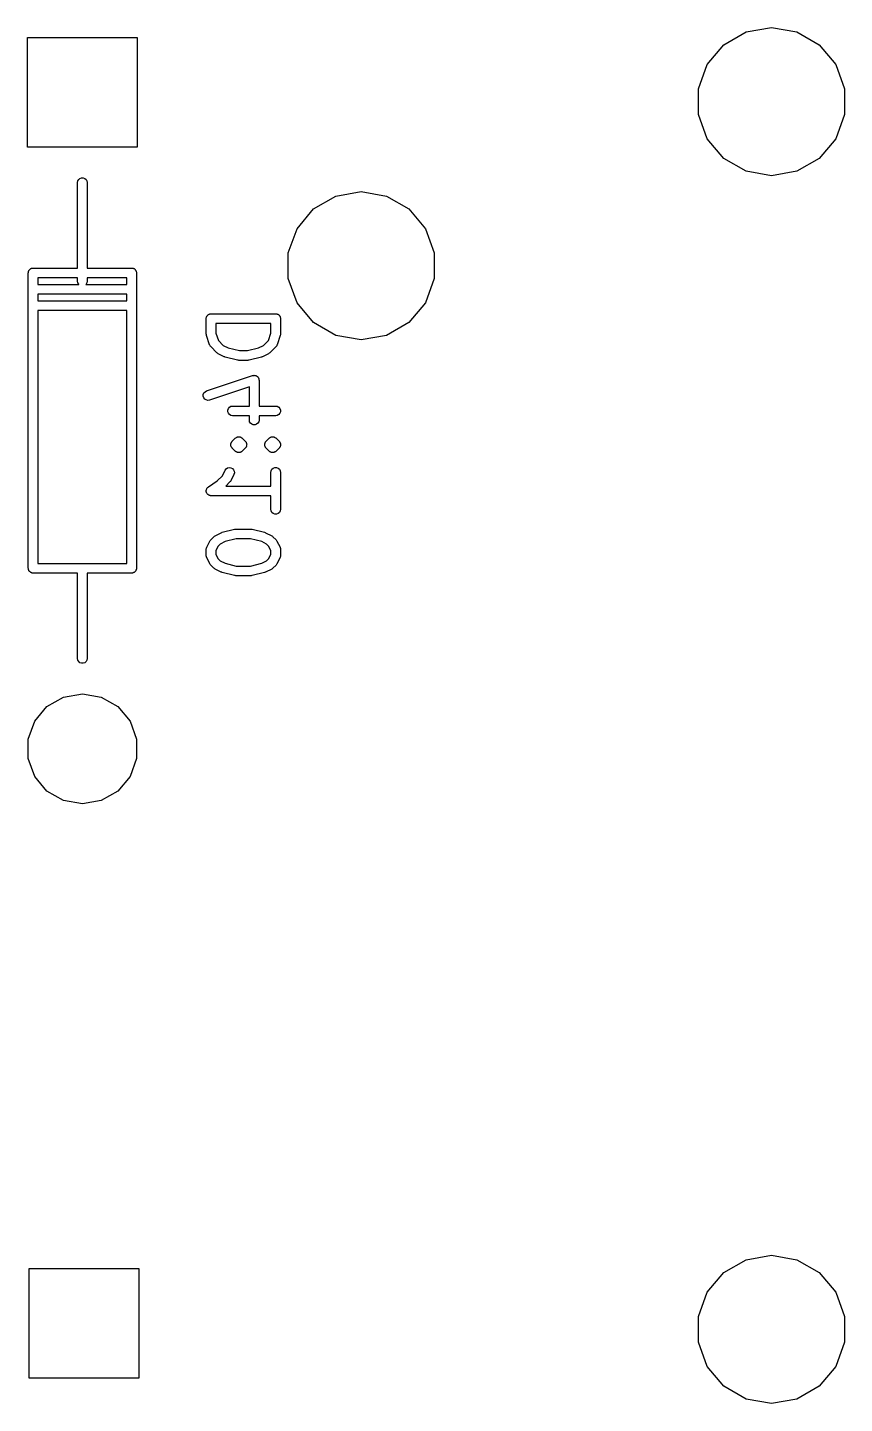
# Model space of a CAD drawing. Extents: x 17 to 274, y -105 to -6.
# Drawn here: x 203.02 to 215.67, y -37.07 to -15.77 of the extents above; entities that cross this region are included whole.
import ezdxf

# ---------------------------------------------------------------- set-up
doc = ezdxf.new("R2010")
doc.units = 0
doc.header["$MEASUREMENT"] = 0
doc.layers.add('BLACK', color=7, linetype='CONTINUOUS')

msp = doc.modelspace()

# ---------------------------------------------------------------- linework, layer by layer
at = {"layer": 'Black'}
for p, q in [((203.023, -17.6251), (203.023, -15.9259)), ((203.023, -15.9259), (204.722, -15.9259)), ((204.722, -15.9259), (204.722, -17.6251)), ((213.802, -16.0411), (214.148, -15.8418)), ((214.148, -15.8418), (214.54, -15.7726)), ((214.54, -15.7726), (214.932, -15.8418)), ((214.932, -15.8418), (215.278, -16.0411)), ((213.546, -16.3463), (213.802, -16.0411)), ((215.278, -16.0411), (215.534, -16.3463)), ((213.41, -16.7208), (213.546, -16.3463)), ((215.534, -16.3463), (215.67, -16.7208)), ((213.41, -17.1192), (213.41, -16.7208)), ((215.67, -16.7208), (215.67, -17.1192)), ((213.546, -17.4937), (213.41, -17.1192)), ((215.67, -17.1192), (215.534, -17.4937)), ((204.722, -17.6251), (203.023, -17.6251)), ((213.802, -17.7989), (213.546, -17.4937)), ((215.534, -17.4937), (215.278, -17.7989)), ((214.148, -17.9982), (213.802, -17.7989)), ((215.278, -17.7989), (214.932, -17.9982)), ((203.835, -18.1076), (203.859, -18.0987)), ((203.859, -18.0987), (203.885, -18.0987)), ((203.885, -18.0987), (203.91, -18.1076)), ((214.54, -18.0674), (214.148, -17.9982)), ((214.932, -17.9982), (214.54, -18.0674)), ((203.797, -18.1725), (203.802, -18.1469)), ((203.797, -19.4945), (203.797, -18.1725)), ((203.802, -18.1469), (203.815, -18.1243)), ((203.815, -18.1243), (203.835, -18.1076)), ((203.91, -18.1076), (203.93, -18.1243)), ((203.93, -18.1243), (203.943, -18.1469)), ((203.943, -18.1469), (203.947, -18.1725)), ((203.947, -18.1725), (203.947, -19.4945)), ((207.798, -18.3818), (208.19, -18.3126)), ((208.19, -18.3126), (208.582, -18.3818)), ((207.452, -18.5811), (207.798, -18.3818)), ((208.582, -18.3818), (208.928, -18.5811)), ((207.196, -18.8863), (207.452, -18.5811)), ((208.928, -18.5811), (209.184, -18.8863)), ((207.06, -19.2608), (207.196, -18.8863)), ((209.184, -18.8863), (209.32, -19.2608)), ((207.06, -19.6592), (207.06, -19.2608)), ((209.32, -19.2608), (209.32, -19.6592)), ((203.035, -19.5695), (203.037, -19.5631)), ((203.035, -24.1415), (203.035, -19.5695)), ((203.037, -19.5565), (203.039, -19.5503)), ((203.037, -19.5631), (203.037, -19.5565)), ((203.039, -19.5503), (203.04, -19.5439)), ((203.04, -19.5439), (203.043, -19.5382)), ((203.043, -19.5382), (203.046, -19.532)), ((203.046, -19.532), (203.05, -19.527)), ((203.05, -19.527), (203.053, -19.5213)), ((203.053, -19.5213), (203.058, -19.5171)), ((203.058, -19.5171), (203.062, -19.5121)), ((203.062, -19.5121), (203.068, -19.5088)), ((203.068, -19.5088), (203.073, -19.5046)), ((203.073, -19.5046), (203.079, -19.5023)), ((203.079, -19.5023), (203.085, -19.499)), ((203.085, -19.499), (203.091, -19.4979)), ((203.091, -19.4979), (203.097, -19.4957)), ((203.097, -19.4957), (203.104, -19.4957)), ((203.104, -19.4957), (203.11, -19.4945)), ((203.11, -19.4945), (203.797, -19.4945)), ((203.947, -19.4945), (204.634, -19.4945)), ((204.634, -19.4945), (204.641, -19.4957)), ((204.641, -19.4957), (204.647, -19.4957)), ((204.647, -19.4957), (204.654, -19.4979)), ((204.654, -19.4979), (204.66, -19.499)), ((204.66, -19.499), (204.666, -19.5023)), ((204.666, -19.5023), (204.672, -19.5046)), ((204.672, -19.5046), (204.677, -19.5088)), ((204.677, -19.5088), (204.683, -19.5121)), ((204.683, -19.5121), (204.687, -19.5171)), ((204.687, -19.5171), (204.692, -19.5213)), ((204.692, -19.5213), (204.695, -19.527)), ((204.695, -19.527), (204.699, -19.532)), ((204.699, -19.532), (204.702, -19.5382)), ((204.702, -19.5382), (204.705, -19.5439)), ((204.705, -19.5439), (204.706, -19.5503)), ((204.706, -19.5503), (204.708, -19.5565)), ((204.708, -19.5565), (204.708, -19.5631)), ((204.708, -19.5631), (204.709, -19.5695)), ((204.709, -19.5695), (204.709, -24.1415)), ((203.185, -19.6445), (203.185, -19.7485)), ((203.797, -19.6445), (203.185, -19.6445)), ((203.185, -19.7485), (203.82, -19.7485)), ((203.797, -19.6965), (203.797, -19.6445)), ((203.802, -19.7222), (203.797, -19.6965)), ((203.815, -19.7447), (203.802, -19.7222)), ((203.82, -19.7485), (203.815, -19.7447)), ((203.93, -19.7447), (203.925, -19.7485)), ((203.925, -19.7485), (204.559, -19.7485)), ((203.943, -19.7222), (203.93, -19.7447)), ((203.947, -19.6965), (203.943, -19.7222)), ((203.947, -19.6445), (203.947, -19.6965)), ((204.559, -19.6445), (203.947, -19.6445)), ((204.559, -19.7485), (204.559, -19.6445)), ((207.196, -20.0337), (207.06, -19.6592)), ((209.32, -19.6592), (209.184, -20.0337)), ((203.185, -19.8985), (203.185, -20.0025)), ((204.559, -19.8985), (203.185, -19.8985)), ((203.185, -20.0025), (204.559, -20.0025)), ((204.559, -20.0025), (204.559, -19.8985)), ((203.185, -20.1525), (203.185, -24.0665)), ((204.559, -20.1525), (203.185, -20.1525)), ((204.559, -24.0665), (204.559, -20.1525)), ((205.804, -20.2344), (205.807, -20.2287)), ((205.807, -20.2287), (205.812, -20.2245)), ((205.812, -20.2245), (205.817, -20.2195)), ((205.817, -20.2195), (205.822, -20.2162)), ((205.822, -20.2162), (205.827, -20.212)), ((205.827, -20.212), (205.834, -20.2098)), ((205.834, -20.2098), (205.839, -20.2065)), ((205.839, -20.2065), (205.846, -20.2053)), ((205.846, -20.2053), (205.852, -20.2031)), ((205.852, -20.2031), (205.858, -20.2031)), ((205.858, -20.2031), (205.865, -20.2019)), ((205.865, -20.2019), (206.865, -20.2019)), ((206.865, -20.2019), (206.871, -20.2031)), ((206.871, -20.2031), (206.878, -20.2031)), ((206.878, -20.2031), (206.884, -20.2053)), ((206.884, -20.2053), (206.89, -20.2065)), ((206.89, -20.2065), (206.896, -20.2098)), ((206.896, -20.2098), (206.902, -20.212)), ((206.902, -20.212), (206.907, -20.2162)), ((206.907, -20.2162), (206.913, -20.2195)), ((206.913, -20.2195), (206.917, -20.2245)), ((206.917, -20.2245), (206.922, -20.2287)), ((206.922, -20.2287), (206.926, -20.2344)), ((207.452, -20.3389), (207.196, -20.0337)), ((209.184, -20.0337), (208.928, -20.3389)), ((205.79, -20.2769), (205.791, -20.2705)), ((205.79, -20.515), (205.79, -20.2769)), ((205.791, -20.2639), (205.793, -20.2578)), ((205.791, -20.2705), (205.791, -20.2639)), ((205.793, -20.2578), (205.794, -20.2513)), ((205.794, -20.2513), (205.798, -20.2456)), ((205.798, -20.2456), (205.8, -20.2394)), ((205.8, -20.2394), (205.804, -20.2344)), ((205.94, -20.3519), (205.94, -20.5029)), ((206.79, -20.3519), (205.94, -20.3519)), ((206.79, -20.5029), (206.79, -20.3519)), ((206.926, -20.2344), (206.93, -20.2394)), ((206.93, -20.2394), (206.932, -20.2456)), ((206.932, -20.2456), (206.935, -20.2513)), ((206.935, -20.2513), (206.936, -20.2578)), ((206.936, -20.2578), (206.939, -20.2639)), ((206.939, -20.2639), (206.939, -20.2705)), ((206.939, -20.2705), (206.94, -20.2769)), ((206.94, -20.2769), (206.94, -20.515)), ((207.798, -20.5382), (207.452, -20.3389)), ((208.928, -20.3389), (208.582, -20.5382)), ((205.792, -20.5269), (205.79, -20.515)), ((205.794, -20.5388), (205.792, -20.5269)), ((205.841, -20.6816), (205.794, -20.5388)), ((205.94, -20.5029), (205.978, -20.6174)), ((205.978, -20.6174), (206.052, -20.6915)), ((206.678, -20.6915), (206.752, -20.6174)), ((206.752, -20.6174), (206.79, -20.5029)), ((206.936, -20.5388), (206.888, -20.6816)), ((206.938, -20.5269), (206.936, -20.5388)), ((206.94, -20.515), (206.938, -20.5269)), ((208.19, -20.6074), (207.798, -20.5382)), ((208.582, -20.5382), (208.19, -20.6074)), ((205.843, -20.6854), (205.841, -20.6816)), ((205.844, -20.6896), (205.843, -20.6854)), ((205.85, -20.6968), (205.844, -20.6896)), ((205.854, -20.7045), (205.85, -20.6968)), ((205.857, -20.7074), (205.854, -20.7045)), ((205.859, -20.7109), (205.857, -20.7074)), ((205.955, -20.8062), (205.859, -20.7109)), ((205.965, -20.8131), (205.955, -20.8062)), ((205.974, -20.8202), (205.965, -20.8131)), ((206.069, -20.8678), (205.974, -20.8202)), ((206.052, -20.6915), (206.129, -20.73)), ((206.077, -20.8702), (206.069, -20.8678)), ((206.129, -20.73), (206.303, -20.7734)), ((206.303, -20.7734), (206.427, -20.7734)), ((206.427, -20.7734), (206.601, -20.73)), ((206.601, -20.73), (206.678, -20.6915)), ((206.66, -20.8678), (206.652, -20.8702)), ((206.756, -20.8202), (206.66, -20.8678)), ((206.765, -20.8131), (206.756, -20.8202)), ((206.775, -20.8062), (206.765, -20.8131)), ((206.87, -20.7109), (206.775, -20.8062)), ((206.873, -20.7074), (206.87, -20.7109)), ((206.876, -20.7045), (206.873, -20.7074)), ((206.88, -20.6968), (206.876, -20.7045)), ((206.885, -20.6896), (206.88, -20.6968)), ((206.886, -20.6854), (206.885, -20.6896)), ((206.888, -20.6816), (206.886, -20.6854)), ((206.085, -20.8735), (206.077, -20.8702)), ((206.275, -20.9211), (206.085, -20.8735)), ((206.284, -20.9218), (206.275, -20.9211)), ((206.293, -20.9234), (206.284, -20.9218)), ((206.436, -20.9234), (206.293, -20.9234)), ((206.445, -20.9218), (206.436, -20.9234)), ((206.454, -20.9211), (206.445, -20.9218)), ((206.645, -20.8735), (206.454, -20.9211)), ((206.652, -20.8702), (206.645, -20.8735)), ((205.794, -21.3963), (206.508, -21.1582)), ((206.508, -21.1582), (206.513, -21.1574)), ((206.513, -21.1574), (206.518, -21.1555)), ((206.518, -21.1555), (206.526, -21.1555)), ((206.526, -21.1555), (206.534, -21.1544)), ((206.534, -21.1544), (206.539, -21.1555)), ((206.539, -21.1555), (206.545, -21.1555)), ((206.545, -21.1555), (206.552, -21.1581)), ((206.552, -21.1581), (206.559, -21.1596)), ((206.559, -21.1596), (206.564, -21.1625)), ((206.564, -21.1625), (206.569, -21.1644)), ((206.569, -21.1644), (206.575, -21.1692)), ((206.575, -21.1692), (206.581, -21.1732)), ((206.581, -21.1732), (206.585, -21.1776)), ((206.585, -21.1776), (206.589, -21.1811)), ((206.589, -21.1811), (206.593, -21.1877)), ((206.593, -21.1877), (206.597, -21.1936)), ((206.597, -21.1936), (206.599, -21.1989)), ((206.599, -21.1989), (206.602, -21.2037)), ((206.602, -21.2037), (206.603, -21.2111)), ((206.603, -21.2111), (206.606, -21.2183)), ((206.606, -21.2183), (206.606, -21.2239)), ((206.606, -21.2239), (206.607, -21.2293)), ((206.607, -21.2293), (206.607, -21.6305)), ((205.743, -21.4784), (205.744, -21.4524)), ((205.751, -21.5031), (205.743, -21.4784)), ((205.744, -21.4524), (205.753, -21.4282)), ((205.767, -21.5235), (205.751, -21.5031)), ((205.753, -21.4282), (205.771, -21.4087)), ((205.771, -21.4087), (205.794, -21.3963)), ((206.457, -21.3334), (205.841, -21.5386)), ((206.457, -21.6305), (206.457, -21.3334)), ((205.79, -21.5372), (205.767, -21.5235)), ((205.815, -21.5424), (205.79, -21.5372)), ((205.841, -21.5386), (205.815, -21.5424)), ((206.124, -21.6925), (206.133, -21.668)), ((206.124, -21.7185), (206.124, -21.6925)), ((206.133, -21.743), (206.124, -21.7185)), ((206.133, -21.668), (206.15, -21.6481)), ((206.15, -21.6481), (206.173, -21.635)), ((206.173, -21.635), (206.198, -21.6305)), ((206.198, -21.6305), (206.457, -21.6305)), ((206.607, -21.6305), (206.865, -21.6305)), ((206.865, -21.6305), (206.89, -21.635)), ((206.89, -21.635), (206.913, -21.6481)), ((206.913, -21.6481), (206.93, -21.668)), ((206.93, -21.668), (206.939, -21.6925)), ((206.939, -21.7185), (206.93, -21.743)), ((206.939, -21.6925), (206.939, -21.7185)), ((206.15, -21.763), (206.133, -21.743)), ((206.173, -21.776), (206.15, -21.763)), ((206.198, -21.7805), (206.173, -21.776)), ((206.457, -21.7805), (206.198, -21.7805)), ((206.457, -21.8484), (206.457, -21.7805)), ((206.461, -21.874), (206.457, -21.8484)), ((206.474, -21.8966), (206.461, -21.874)), ((206.494, -21.9133), (206.474, -21.8966)), ((206.518, -21.9222), (206.494, -21.9133)), ((206.545, -21.9222), (206.518, -21.9222)), ((206.569, -21.9133), (206.545, -21.9222)), ((206.589, -21.8966), (206.569, -21.9133)), ((206.602, -21.874), (206.589, -21.8966)), ((206.607, -21.8484), (206.602, -21.874)), ((206.865, -21.7805), (206.607, -21.7805)), ((206.607, -21.7805), (206.607, -21.8484)), ((206.89, -21.776), (206.865, -21.7805)), ((206.913, -21.763), (206.89, -21.776)), ((206.93, -21.743), (206.913, -21.763)), ((206.193, -22.1763), (206.24, -22.1287)), ((206.24, -22.1287), (206.246, -22.1249)), ((206.246, -22.1249), (206.25, -22.1203)), ((206.25, -22.1203), (206.256, -22.1175)), ((206.256, -22.1175), (206.262, -22.1137)), ((206.262, -22.1137), (206.268, -22.112)), ((206.268, -22.112), (206.274, -22.1093)), ((206.274, -22.1093), (206.281, -22.1087)), ((206.281, -22.1087), (206.287, -22.107)), ((206.287, -22.107), (206.293, -22.1076)), ((206.293, -22.1076), (206.3, -22.107)), ((206.3, -22.107), (206.306, -22.1087)), ((206.306, -22.1087), (206.313, -22.1093)), ((206.313, -22.1093), (206.319, -22.112)), ((206.319, -22.112), (206.325, -22.1137)), ((206.325, -22.1137), (206.33, -22.1175)), ((206.33, -22.1175), (206.336, -22.1203)), ((206.336, -22.1203), (206.341, -22.1249)), ((206.341, -22.1249), (206.346, -22.1287)), ((206.346, -22.1287), (206.394, -22.1763)), ((206.717, -22.1763), (206.764, -22.1287)), ((206.764, -22.1287), (206.77, -22.1249)), ((206.77, -22.1249), (206.774, -22.1203)), ((206.774, -22.1203), (206.78, -22.1175)), ((206.78, -22.1175), (206.786, -22.1137)), ((206.786, -22.1137), (206.792, -22.112)), ((206.792, -22.112), (206.798, -22.1093)), ((206.798, -22.1093), (206.804, -22.1087)), ((206.804, -22.1087), (206.811, -22.107)), ((206.811, -22.107), (206.817, -22.1076)), ((206.817, -22.1076), (206.824, -22.107)), ((206.824, -22.107), (206.83, -22.1087)), ((206.83, -22.1087), (206.837, -22.1093)), ((206.837, -22.1093), (206.843, -22.112)), ((206.843, -22.112), (206.849, -22.1137)), ((206.849, -22.1137), (206.854, -22.1175)), ((206.854, -22.1175), (206.86, -22.1203)), ((206.86, -22.1203), (206.865, -22.1249)), ((206.865, -22.1249), (206.87, -22.1287)), ((206.87, -22.1287), (206.918, -22.1763)), ((206.171, -22.2228), (206.172, -22.2196)), ((206.172, -22.2293), (206.171, -22.2228)), ((206.171, -22.2359), (206.172, -22.2293)), ((206.172, -22.239), (206.171, -22.2359)), ((206.172, -22.2163), (206.173, -22.2132)), ((206.172, -22.2196), (206.172, -22.2163)), ((206.172, -22.2424), (206.172, -22.239)), ((206.173, -22.2455), (206.172, -22.2424)), ((206.173, -22.2099), (206.176, -22.204)), ((206.173, -22.2132), (206.173, -22.2099)), ((206.173, -22.2487), (206.173, -22.2455)), ((206.176, -22.2547), (206.173, -22.2487)), ((206.176, -22.204), (206.178, -22.1976)), ((206.178, -22.261), (206.176, -22.2547)), ((206.178, -22.1976), (206.18, -22.1949)), ((206.18, -22.2637), (206.178, -22.261)), ((206.18, -22.1949), (206.181, -22.1918)), ((206.181, -22.2668), (206.18, -22.2637)), ((206.181, -22.1918), (206.183, -22.1893)), ((206.183, -22.2694), (206.181, -22.2668)), ((206.183, -22.1893), (206.184, -22.1863)), ((206.184, -22.2723), (206.183, -22.2694)), ((206.184, -22.1863), (206.189, -22.1817)), ((206.189, -22.277), (206.184, -22.2723)), ((206.189, -22.1817), (206.193, -22.1763)), ((206.193, -22.2824), (206.189, -22.277)), ((206.24, -22.33), (206.193, -22.2824)), ((206.246, -22.3337), (206.24, -22.33)), ((206.25, -22.3384), (206.246, -22.3337)), ((206.256, -22.3412), (206.25, -22.3384)), ((206.262, -22.3449), (206.256, -22.3412)), ((206.268, -22.3466), (206.262, -22.3449)), ((206.274, -22.3494), (206.268, -22.3466)), ((206.281, -22.35), (206.274, -22.3494)), ((206.287, -22.3517), (206.281, -22.35)), ((206.293, -22.3511), (206.287, -22.3517)), ((206.3, -22.3517), (206.293, -22.3511)), ((206.306, -22.35), (206.3, -22.3517)), ((206.313, -22.3494), (206.306, -22.35)), ((206.319, -22.3466), (206.313, -22.3494)), ((206.325, -22.3449), (206.319, -22.3466)), ((206.33, -22.3412), (206.325, -22.3449)), ((206.336, -22.3384), (206.33, -22.3412)), ((206.341, -22.3337), (206.336, -22.3384)), ((206.346, -22.33), (206.341, -22.3337)), ((206.394, -22.2824), (206.346, -22.33)), ((206.394, -22.1763), (206.398, -22.1817)), ((206.398, -22.277), (206.394, -22.2824)), ((206.398, -22.1817), (206.402, -22.1863)), ((206.402, -22.2723), (206.398, -22.277)), ((206.402, -22.1863), (206.404, -22.1893)), ((206.404, -22.2694), (206.402, -22.2723)), ((206.404, -22.1893), (206.406, -22.1918)), ((206.406, -22.2668), (206.404, -22.2694)), ((206.406, -22.1918), (206.407, -22.1949)), ((206.407, -22.2637), (206.406, -22.2668)), ((206.407, -22.1949), (206.409, -22.1976)), ((206.409, -22.261), (206.407, -22.2637)), ((206.409, -22.1976), (206.411, -22.204)), ((206.411, -22.2547), (206.409, -22.261)), ((206.411, -22.204), (206.413, -22.2099)), ((206.413, -22.2487), (206.411, -22.2547)), ((206.413, -22.2099), (206.414, -22.2132)), ((206.414, -22.2455), (206.413, -22.2487)), ((206.414, -22.2132), (206.415, -22.2163)), ((206.415, -22.2424), (206.414, -22.2455)), ((206.415, -22.2163), (206.415, -22.2196)), ((206.415, -22.2196), (206.416, -22.2228)), ((206.416, -22.2228), (206.415, -22.2293)), ((206.415, -22.2293), (206.416, -22.2359)), ((206.416, -22.2359), (206.415, -22.2391)), ((206.415, -22.2391), (206.415, -22.2424)), ((206.695, -22.2228), (206.696, -22.2196)), ((206.695, -22.2293), (206.695, -22.2228)), ((206.695, -22.2359), (206.695, -22.2293)), ((206.696, -22.239), (206.695, -22.2359)), ((206.696, -22.2163), (206.697, -22.2132)), ((206.696, -22.2196), (206.696, -22.2163)), ((206.696, -22.2424), (206.696, -22.239)), ((206.697, -22.2455), (206.696, -22.2424)), ((206.697, -22.2099), (206.7, -22.204)), ((206.697, -22.2132), (206.697, -22.2099)), ((206.697, -22.2487), (206.697, -22.2455)), ((206.7, -22.2547), (206.697, -22.2487)), ((206.7, -22.204), (206.702, -22.1976)), ((206.702, -22.261), (206.7, -22.2547)), ((206.702, -22.1976), (206.704, -22.1949)), ((206.704, -22.2637), (206.702, -22.261)), ((206.704, -22.1949), (206.705, -22.1918)), ((206.705, -22.2668), (206.704, -22.2637)), ((206.705, -22.1918), (206.707, -22.1893)), ((206.707, -22.2694), (206.705, -22.2668)), ((206.707, -22.1893), (206.708, -22.1863)), ((206.708, -22.2723), (206.707, -22.2694)), ((206.708, -22.1863), (206.713, -22.1817)), ((206.713, -22.277), (206.708, -22.2723)), ((206.713, -22.1817), (206.717, -22.1763)), ((206.717, -22.2824), (206.713, -22.277)), ((206.764, -22.33), (206.717, -22.2824)), ((206.77, -22.3337), (206.764, -22.33)), ((206.774, -22.3384), (206.77, -22.3337)), ((206.78, -22.3412), (206.774, -22.3384)), ((206.786, -22.3449), (206.78, -22.3412)), ((206.792, -22.3466), (206.786, -22.3449)), ((206.798, -22.3494), (206.792, -22.3466)), ((206.804, -22.35), (206.798, -22.3494)), ((206.811, -22.3517), (206.804, -22.35)), ((206.817, -22.3511), (206.811, -22.3517)), ((206.824, -22.3517), (206.817, -22.3511)), ((206.83, -22.35), (206.824, -22.3517)), ((206.837, -22.3494), (206.83, -22.35)), ((206.843, -22.3466), (206.837, -22.3494)), ((206.849, -22.3449), (206.843, -22.3466)), ((206.854, -22.3412), (206.849, -22.3449)), ((206.86, -22.3384), (206.854, -22.3412)), ((206.865, -22.3337), (206.86, -22.3384)), ((206.87, -22.33), (206.865, -22.3337)), ((206.918, -22.2824), (206.87, -22.33)), ((206.918, -22.1763), (206.922, -22.1817)), ((206.922, -22.277), (206.918, -22.2824)), ((206.922, -22.1817), (206.926, -22.1863)), ((206.926, -22.2723), (206.922, -22.277)), ((206.926, -22.1863), (206.928, -22.1893)), ((206.928, -22.2694), (206.926, -22.2723)), ((206.928, -22.1893), (206.93, -22.1918)), ((206.93, -22.2668), (206.928, -22.2694)), ((206.93, -22.1918), (206.931, -22.1949)), ((206.931, -22.2637), (206.93, -22.2668)), ((206.931, -22.1949), (206.933, -22.1976)), ((206.933, -22.261), (206.931, -22.2637)), ((206.933, -22.1976), (206.935, -22.204)), ((206.935, -22.2547), (206.933, -22.261)), ((206.935, -22.204), (206.937, -22.2099)), ((206.937, -22.2487), (206.935, -22.2547)), ((206.937, -22.2099), (206.938, -22.2132)), ((206.938, -22.2455), (206.937, -22.2487)), ((206.938, -22.2132), (206.939, -22.2163)), ((206.939, -22.2424), (206.938, -22.2455)), ((206.939, -22.2163), (206.939, -22.2196)), ((206.939, -22.2196), (206.94, -22.2228)), ((206.94, -22.2228), (206.939, -22.2293)), ((206.939, -22.2293), (206.94, -22.2359)), ((206.94, -22.2359), (206.939, -22.2391)), ((206.939, -22.2391), (206.939, -22.2424)), ((205.96, -22.7901), (206.041, -22.7087)), ((206.041, -22.7087), (206.083, -22.6244)), ((206.083, -22.6244), (206.099, -22.6034)), ((206.099, -22.6034), (206.121, -22.5891)), ((206.121, -22.5891), (206.146, -22.583)), ((206.146, -22.583), (206.172, -22.586)), ((206.218, -22.6914), (206.17, -22.7867)), ((206.172, -22.586), (206.195, -22.5977)), ((206.195, -22.5977), (206.213, -22.6166)), ((206.213, -22.6166), (206.224, -22.6405)), ((206.225, -22.6665), (206.218, -22.6914)), ((206.224, -22.6405), (206.225, -22.6665)), ((206.79, -22.6579), (206.794, -22.6322)), ((206.79, -22.8686), (206.79, -22.6579)), ((206.794, -22.6322), (206.807, -22.6097)), ((206.807, -22.6097), (206.827, -22.5929)), ((206.827, -22.5929), (206.852, -22.584)), ((206.852, -22.584), (206.878, -22.584)), ((206.878, -22.584), (206.902, -22.5929)), ((206.902, -22.5929), (206.922, -22.6097)), ((206.922, -22.6097), (206.935, -22.6322)), ((206.935, -22.6322), (206.94, -22.6579)), ((206.94, -22.6579), (206.94, -23.2293)), ((205.79, -22.9484), (205.791, -22.9395)), ((205.791, -22.9525), (205.79, -22.9484)), ((205.791, -22.9306), (205.792, -22.9267)), ((205.791, -22.9395), (205.791, -22.9306)), ((205.791, -22.9566), (205.791, -22.9525)), ((205.794, -22.9651), (205.791, -22.9566)), ((205.792, -22.9267), (205.793, -22.9226)), ((205.793, -22.9226), (205.797, -22.9145)), ((205.796, -22.9737), (205.794, -22.9651)), ((205.798, -22.9772), (205.796, -22.9737)), ((205.797, -22.9145), (205.8, -22.9061)), ((205.8, -22.9811), (205.798, -22.9772)), ((205.8, -22.9061), (205.803, -22.9029)), ((205.806, -22.988), (205.8, -22.9811)), ((205.803, -22.9029), (205.804, -22.8992)), ((205.804, -22.8992), (205.811, -22.893)), ((205.811, -22.9954), (205.806, -22.988)), ((205.811, -22.893), (205.817, -22.8862)), ((205.814, -22.9979), (205.811, -22.9954)), ((205.817, -23.0011), (205.814, -22.9979)), ((205.817, -22.8862), (205.82, -22.8841)), ((205.82, -22.8841), (205.823, -22.8812)), ((205.823, -22.8812), (205.96, -22.7901)), ((206.156, -22.8062), (206.094, -22.8686)), ((206.094, -22.8686), (206.79, -22.8686)), ((206.163, -22.7963), (206.156, -22.8062)), ((206.17, -22.7867), (206.163, -22.7963)), ((205.824, -23.0055), (205.817, -23.0011)), ((205.832, -23.0108), (205.824, -23.0055)), ((205.836, -23.012), (205.832, -23.0108)), ((205.839, -23.0141), (205.836, -23.012)), ((205.848, -23.0156), (205.839, -23.0141)), ((205.857, -23.0182), (205.848, -23.0156)), ((205.861, -23.0179), (205.857, -23.0182)), ((205.865, -23.0186), (205.861, -23.0179)), ((206.79, -23.0186), (205.865, -23.0186)), ((206.79, -23.2293), (206.79, -23.0186)), ((206.794, -23.255), (206.79, -23.2293)), ((206.807, -23.2775), (206.794, -23.255)), ((206.827, -23.2943), (206.807, -23.2775)), ((206.852, -23.3032), (206.827, -23.2943)), ((206.878, -23.3032), (206.852, -23.3032)), ((206.902, -23.2943), (206.878, -23.3032)), ((206.922, -23.2775), (206.902, -23.2943)), ((206.935, -23.255), (206.922, -23.2775)), ((206.94, -23.2293), (206.935, -23.255)), ((205.927, -23.6384), (206.022, -23.5908)), ((206.022, -23.5908), (206.03, -23.5885)), ((206.03, -23.5885), (206.037, -23.5851)), ((206.037, -23.5851), (206.228, -23.5375)), ((206.228, -23.5375), (206.237, -23.5369)), ((206.237, -23.5369), (206.246, -23.5353)), ((206.246, -23.5353), (206.484, -23.5353)), ((206.484, -23.5353), (206.493, -23.5369)), ((206.493, -23.5369), (206.502, -23.5375)), ((206.502, -23.5375), (206.693, -23.5851)), ((206.693, -23.5851), (206.7, -23.5885)), ((206.7, -23.5885), (206.708, -23.5908)), ((206.708, -23.5908), (206.803, -23.6384)), ((205.79, -23.8398), (205.793, -23.8314)), ((205.791, -23.8441), (205.79, -23.8398)), ((205.79, -23.8484), (205.791, -23.8441)), ((205.79, -23.9436), (205.79, -23.8484)), ((205.793, -23.8314), (205.794, -23.8227)), ((205.794, -23.8227), (205.797, -23.819)), ((205.797, -23.819), (205.798, -23.8148)), ((205.798, -23.8148), (205.845, -23.7196)), ((205.845, -23.7196), (205.853, -23.7099)), ((205.853, -23.7099), (205.859, -23.7001)), ((205.859, -23.7001), (205.907, -23.6525)), ((205.907, -23.6525), (205.917, -23.6456)), ((205.917, -23.6456), (205.927, -23.6384)), ((205.974, -23.7976), (205.94, -23.8661)), ((206.005, -23.7672), (205.974, -23.7976)), ((206.081, -23.7287), (206.005, -23.7672)), ((206.255, -23.6853), (206.081, -23.7287)), ((206.475, -23.6853), (206.255, -23.6853)), ((206.648, -23.7287), (206.475, -23.6853)), ((206.725, -23.7672), (206.648, -23.7287)), ((206.756, -23.7976), (206.725, -23.7672)), ((206.79, -23.8661), (206.756, -23.7976)), ((206.803, -23.6384), (206.813, -23.6456)), ((206.813, -23.6456), (206.823, -23.6525)), ((206.823, -23.6525), (206.87, -23.7001)), ((206.87, -23.7001), (206.877, -23.7099)), ((206.877, -23.7099), (206.884, -23.7196)), ((206.884, -23.7196), (206.932, -23.8148)), ((206.932, -23.8148), (206.933, -23.819)), ((206.933, -23.819), (206.935, -23.8227)), ((206.935, -23.8227), (206.937, -23.8314)), ((206.937, -23.8314), (206.939, -23.8398)), ((206.939, -23.8398), (206.939, -23.8441)), ((206.939, -23.8441), (206.94, -23.8484)), ((206.94, -23.8484), (206.94, -23.9436)), ((205.791, -23.9479), (205.79, -23.9436)), ((205.79, -23.9522), (205.791, -23.9479)), ((205.793, -23.9606), (205.79, -23.9522)), ((205.794, -23.9693), (205.793, -23.9606)), ((205.797, -23.973), (205.794, -23.9693)), ((205.798, -23.9772), (205.797, -23.973)), ((205.845, -24.0724), (205.798, -23.9772)), ((205.94, -23.8661), (205.94, -23.9259)), ((205.94, -23.9259), (205.974, -23.9944)), ((205.974, -23.9944), (206.005, -24.0248)), ((206.005, -24.0248), (206.081, -24.0633)), ((206.648, -24.0633), (206.725, -24.0248)), ((206.725, -24.0248), (206.756, -23.9944)), ((206.756, -23.9944), (206.79, -23.9259)), ((206.79, -23.9259), (206.79, -23.8661)), ((206.932, -23.9772), (206.884, -24.0724)), ((206.933, -23.973), (206.932, -23.9772)), ((206.935, -23.9693), (206.933, -23.973)), ((206.937, -23.9606), (206.935, -23.9693)), ((206.939, -23.9522), (206.937, -23.9606)), ((206.94, -23.9436), (206.939, -23.9479)), ((206.939, -23.9479), (206.939, -23.9522)), ((203.037, -24.148), (203.035, -24.1415)), ((203.037, -24.1545), (203.037, -24.148)), ((203.039, -24.1607), (203.037, -24.1545)), ((203.04, -24.1672), (203.039, -24.1607)), ((203.043, -24.1729), (203.04, -24.1672)), ((203.046, -24.179), (203.043, -24.1729)), ((203.05, -24.184), (203.046, -24.179)), ((203.053, -24.1897), (203.05, -24.184)), ((203.058, -24.1939), (203.053, -24.1897)), ((203.062, -24.199), (203.058, -24.1939)), ((203.068, -24.2023), (203.062, -24.199)), ((203.073, -24.2065), (203.068, -24.2023)), ((203.079, -24.2087), (203.073, -24.2065)), ((203.085, -24.212), (203.079, -24.2087)), ((203.091, -24.2131), (203.085, -24.212)), ((203.097, -24.2154), (203.091, -24.2131)), ((203.104, -24.2154), (203.097, -24.2154)), ((203.11, -24.2165), (203.104, -24.2154)), ((203.797, -24.2165), (203.11, -24.2165)), ((203.185, -24.0665), (204.559, -24.0665)), ((203.797, -25.5385), (203.797, -24.2165)), ((204.634, -24.2165), (203.947, -24.2165)), ((203.947, -24.2165), (203.947, -25.5385)), ((204.641, -24.2154), (204.634, -24.2165)), ((204.647, -24.2154), (204.641, -24.2154)), ((204.654, -24.2131), (204.647, -24.2154)), ((204.66, -24.212), (204.654, -24.2131)), ((204.666, -24.2087), (204.66, -24.212)), ((204.672, -24.2065), (204.666, -24.2087)), ((204.677, -24.2023), (204.672, -24.2065)), ((204.683, -24.199), (204.677, -24.2023)), ((204.687, -24.1939), (204.683, -24.199)), ((204.692, -24.1897), (204.687, -24.1939)), ((204.695, -24.184), (204.692, -24.1897)), ((204.699, -24.179), (204.695, -24.184)), ((204.702, -24.1729), (204.699, -24.179)), ((204.705, -24.1672), (204.702, -24.1729)), ((204.706, -24.1607), (204.705, -24.1672)), ((204.708, -24.1545), (204.706, -24.1607)), ((204.709, -24.1415), (204.708, -24.148)), ((204.708, -24.148), (204.708, -24.1545)), ((205.853, -24.0821), (205.845, -24.0724)), ((205.859, -24.0919), (205.853, -24.0821)), ((205.907, -24.1395), (205.859, -24.0919)), ((205.917, -24.1464), (205.907, -24.1395)), ((205.927, -24.1536), (205.917, -24.1464)), ((206.022, -24.2012), (205.927, -24.1536)), ((206.03, -24.2035), (206.022, -24.2012)), ((206.037, -24.2069), (206.03, -24.2035)), ((206.228, -24.2545), (206.037, -24.2069)), ((206.081, -24.0633), (206.255, -24.1067)), ((206.237, -24.2551), (206.228, -24.2545)), ((206.246, -24.2567), (206.237, -24.2551)), ((206.484, -24.2567), (206.246, -24.2567)), ((206.255, -24.1067), (206.475, -24.1067)), ((206.475, -24.1067), (206.648, -24.0633)), ((206.493, -24.2551), (206.484, -24.2567)), ((206.502, -24.2545), (206.493, -24.2551)), ((206.693, -24.2069), (206.502, -24.2545)), ((206.7, -24.2035), (206.693, -24.2069)), ((206.708, -24.2012), (206.7, -24.2035)), ((206.803, -24.1536), (206.708, -24.2012)), ((206.813, -24.1464), (206.803, -24.1536)), ((206.823, -24.1395), (206.813, -24.1464)), ((206.87, -24.0919), (206.823, -24.1395)), ((206.877, -24.0821), (206.87, -24.0919)), ((206.884, -24.0724), (206.877, -24.0821)), ((203.802, -25.5642), (203.797, -25.5385)), ((203.947, -25.5385), (203.943, -25.5642)), ((203.815, -25.5867), (203.802, -25.5642)), ((203.835, -25.6035), (203.815, -25.5867)), ((203.859, -25.6124), (203.835, -25.6035)), ((203.885, -25.6124), (203.859, -25.6124)), ((203.91, -25.6035), (203.885, -25.6124)), ((203.93, -25.5867), (203.91, -25.6035)), ((203.943, -25.5642), (203.93, -25.5867)), ((203.324, -26.2822), (203.581, -26.1341)), ((203.581, -26.1341), (203.872, -26.0826)), ((203.872, -26.0826), (204.164, -26.1341)), ((204.164, -26.1341), (204.421, -26.2822)), ((203.134, -26.5091), (203.324, -26.2822)), ((204.421, -26.2822), (204.611, -26.5091)), ((203.033, -26.7874), (203.134, -26.5091)), ((204.611, -26.5091), (204.712, -26.7874)), ((203.033, -27.0836), (203.033, -26.7874)), ((204.712, -26.7874), (204.712, -27.0836)), ((203.134, -27.362), (203.033, -27.0836)), ((204.712, -27.0836), (204.611, -27.362)), ((203.324, -27.5889), (203.134, -27.362)), ((204.611, -27.362), (204.421, -27.5889)), ((203.581, -27.737), (203.324, -27.5889)), ((204.421, -27.5889), (204.164, -27.737)), ((203.872, -27.7884), (203.581, -27.737)), ((204.164, -27.737), (203.872, -27.7884)), ((213.802, -35.0411), (214.148, -34.8418)), ((214.148, -34.8418), (214.54, -34.7726)), ((214.54, -34.7726), (214.932, -34.8418)), ((214.932, -34.8418), (215.278, -35.0411)), ((203.048, -36.6751), (203.048, -34.9759)), ((203.048, -34.9759), (204.747, -34.9759)), ((204.747, -34.9759), (204.747, -36.6751)), ((213.546, -35.3463), (213.802, -35.0411)), ((215.278, -35.0411), (215.534, -35.3463)), ((213.41, -35.7208), (213.546, -35.3463)), ((215.534, -35.3463), (215.67, -35.7208)), ((213.41, -36.1192), (213.41, -35.7208)), ((215.67, -35.7208), (215.67, -36.1192)), ((213.546, -36.4937), (213.41, -36.1192)), ((215.67, -36.1192), (215.534, -36.4937)), ((213.802, -36.7989), (213.546, -36.4937)), ((215.534, -36.4937), (215.278, -36.7989)), ((204.747, -36.6751), (203.048, -36.6751)), ((214.148, -36.9982), (213.802, -36.7989)), ((215.278, -36.7989), (214.932, -36.9982)), ((214.54, -37.0674), (214.148, -36.9982)), ((214.932, -36.9982), (214.54, -37.0674))]:
    msp.add_line(p, q, dxfattribs=at)

doc.saveas('drawing.dxf')
